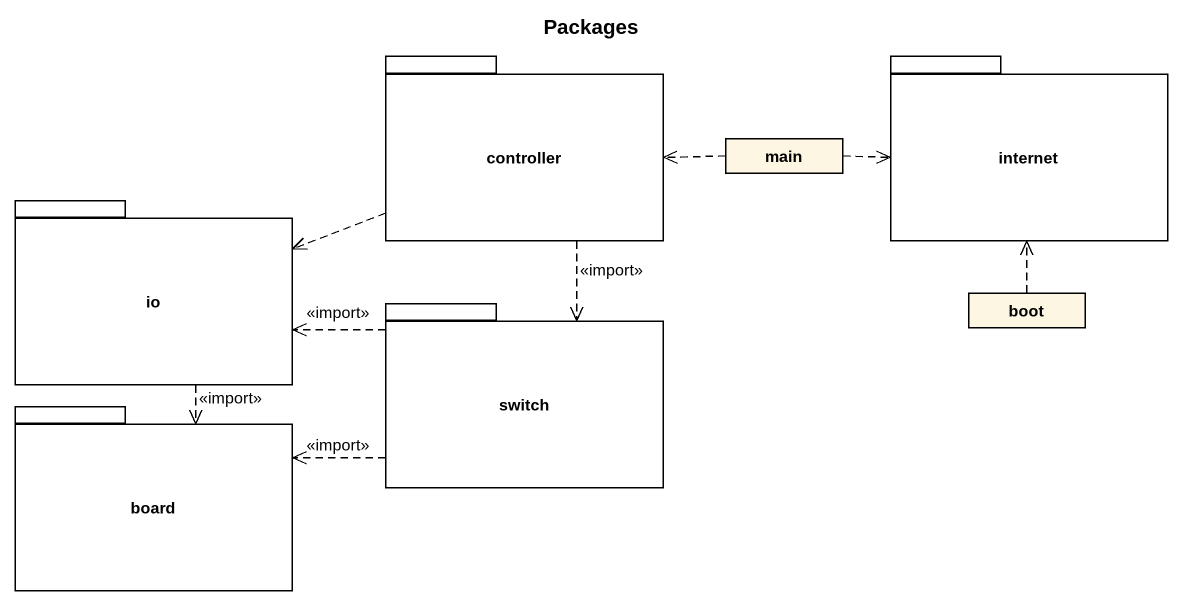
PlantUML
@startuml
title Packages
hide circle
hide empty members
package controller {
}
package internet {
}
class main
package io {
}
class boot
package switch {
}
package board {
}
controller .left.> io
controller ..> switch : <<import>>
main .left.> controller
main .right.> internet
io ..> board : <<import>>
boot .up.> internet
switch .left.> io : <<import>>
switch .left.> board : <<import>>
@enduml
